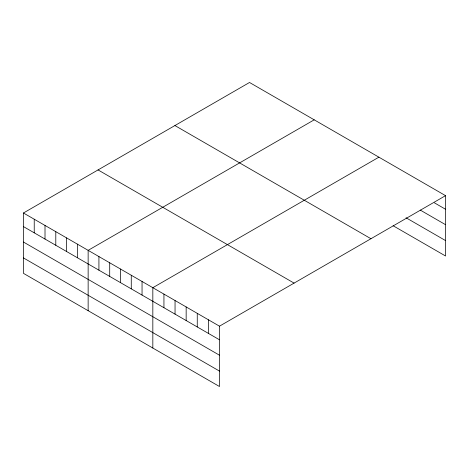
<?xml version="1.0" encoding="UTF-8"?>
<svg xmlns="http://www.w3.org/2000/svg" width="469" height="469" viewBox="0 0 469 469"><rect width="100%" height="100%" fill="white"/><g stroke="black" fill="none" stroke-linecap="round" stroke-linejoin="round"><path stroke-width="0.7" d="M445.55 195.655L219.48 326.178L219.48 386.52L23.45 273.345L23.45 212.996L249.52 82.48L445.55 195.655L445.55 256.004L393.092 225.718M314.207 119.83L88.143 250.346L88.143 310.695M378.899 157.174L152.83 287.696L152.83 348.039M434.441 202.848L445.55 209.262M420.247 210.077L445.55 224.686M406.054 217.774L445.55 240.579M174.914 125.551L370.95 238.727M98.05 169.925L294.086 283.106M23.45 212.996L219.48 326.178M23.45 226.603L219.48 339.785M23.45 242.027L219.48 355.209M23.45 257.921L219.48 371.096M208.371 319.764L208.371 333.371M197.261 313.351L197.261 326.957M186.158 306.937L186.158 320.544M175.048 300.523L175.048 314.13M163.939 294.11L163.939 307.717M142.048 281.47L142.048 295.077M131.267 275.244L131.267 288.851M120.486 269.024L120.486 282.631M109.705 262.798L109.705 276.405M98.924 256.572L98.924 270.179M77.356 244.12L77.356 257.727M66.575 237.9L66.575 251.507M55.793 231.674L55.793 245.281M45.012 225.448L45.012 239.055M34.231 219.222L34.231 232.829"/></g></svg>
